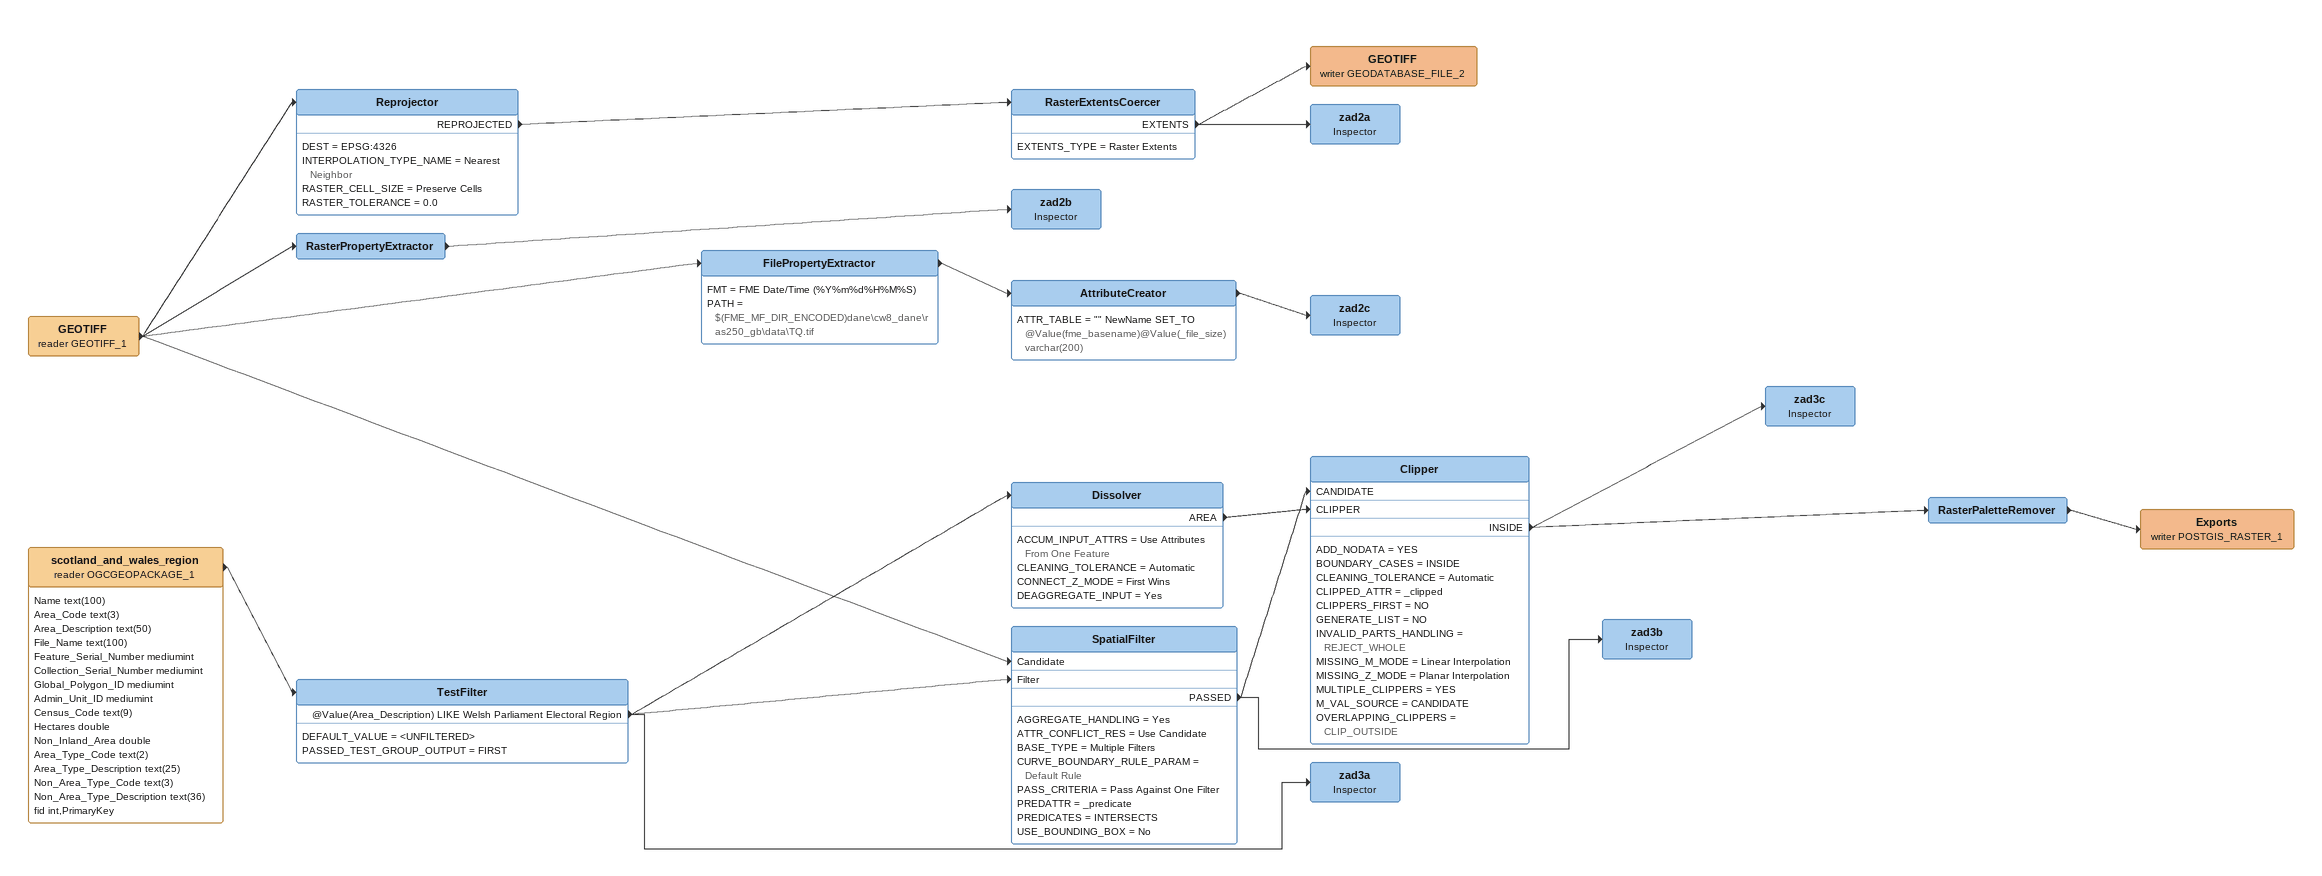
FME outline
GEOTIFF (reader GEOTIFF_1)
    -> Reprojector
    -> RasterPropertyExtractor
    -> FilePropertyExtractor
    -> SpatialFilter [Candidate]
Reprojector
    DEST = EPSG:4326
    INTERPOLATION_TYPE_NAME = Nearest Neighbor
    RASTER_CELL_SIZE = Preserve Cells
    RASTER_TOLERANCE = 0.0
    REPROJECTED -> RasterExtentsCoercer
RasterExtentsCoercer
    EXTENTS_TYPE = Raster Extents
    EXTENTS -> zad2a
    EXTENTS -> GEOTIFF (writer GEODATABASE_FILE_2)
GEOTIFF (writer GEODATABASE_FILE_2)
zad2a: Inspector
RasterPropertyExtractor
    -> zad2b
zad2b: Inspector
FilePropertyExtractor
    FMT = FME Date/Time (%Y%m%d%H%M%S)
    PATH = $(FME_MF_DIR_ENCODED)dane\cw8_dane\ras250_gb\data\TQ.tif
    -> AttributeCreator
AttributeCreator
    ATTR_TABLE = "" NewName SET_TO @Value(fme_basename)@Value(_file_size) varchar(200)
    -> zad2c
zad2c: Inspector
scotland_and_wales_region (reader OGCGEOPACKAGE_1)
    attributes: Name text(100), Area_Code text(3), Area_Description text(50), File_Name text(100), Feature_Serial_Number mediumint, Collection_Serial_Number mediumint, Global_Polygon_ID mediumint, Admin_Unit_ID mediumint, Census_Code text(9), Hectares double, Non_Inland_Area double, Area_Type_Code text(2), Area_Type_Description text(25), Non_Area_Type_Code text(3), Non_Area_Type_Description text(36), fid int,PrimaryKey
    -> TestFilter
TestFilter
    DEFAULT_VALUE = <UNFILTERED>
    PASSED_TEST_GROUP_OUTPUT = FIRST
    @Value(Area_Description) LIKE Welsh Parliament Electoral Region -> zad3a
    @Value(Area_Description) LIKE Welsh Parliament Electoral Region -> SpatialFilter [Filter]
    @Value(Area_Description) LIKE Welsh Parliament Electoral Region -> Dissolver
Dissolver
    ACCUM_INPUT_ATTRS = Use Attributes From One Feature
    CLEANING_TOLERANCE = Automatic
    CONNECT_Z_MODE = First Wins
    DEAGGREGATE_INPUT = Yes
    AREA -> Clipper [CLIPPER]
SpatialFilter
    AGGREGATE_HANDLING = Yes
    ATTR_CONFLICT_RES = Use Candidate
    BASE_TYPE = Multiple Filters
    CURVE_BOUNDARY_RULE_PARAM = Default Rule
    PASS_CRITERIA = Pass Against One Filter
    PREDATTR = _predicate
    PREDICATES = INTERSECTS
    USE_BOUNDING_BOX = No
    PASSED -> zad3b
    PASSED -> Clipper [CANDIDATE]
Clipper
    ADD_NODATA = YES
    BOUNDARY_CASES = INSIDE
    CLEANING_TOLERANCE = Automatic
    CLIPPED_ATTR = _clipped
    CLIPPERS_FIRST = NO
    GENERATE_LIST = NO
    INVALID_PARTS_HANDLING = REJECT_WHOLE
    MISSING_M_MODE = Linear Interpolation
    MISSING_Z_MODE = Planar Interpolation
    MULTIPLE_CLIPPERS = YES
    M_VAL_SOURCE = CANDIDATE
    OVERLAPPING_CLIPPERS = CLIP_OUTSIDE
    INSIDE -> zad3c
    INSIDE -> RasterPaletteRemover
zad3c: Inspector
RasterPaletteRemover
    -> Exports (writer POSTGIS_RASTER_1)
Exports (writer POSTGIS_RASTER_1)
zad3b: Inspector
zad3a: Inspector
